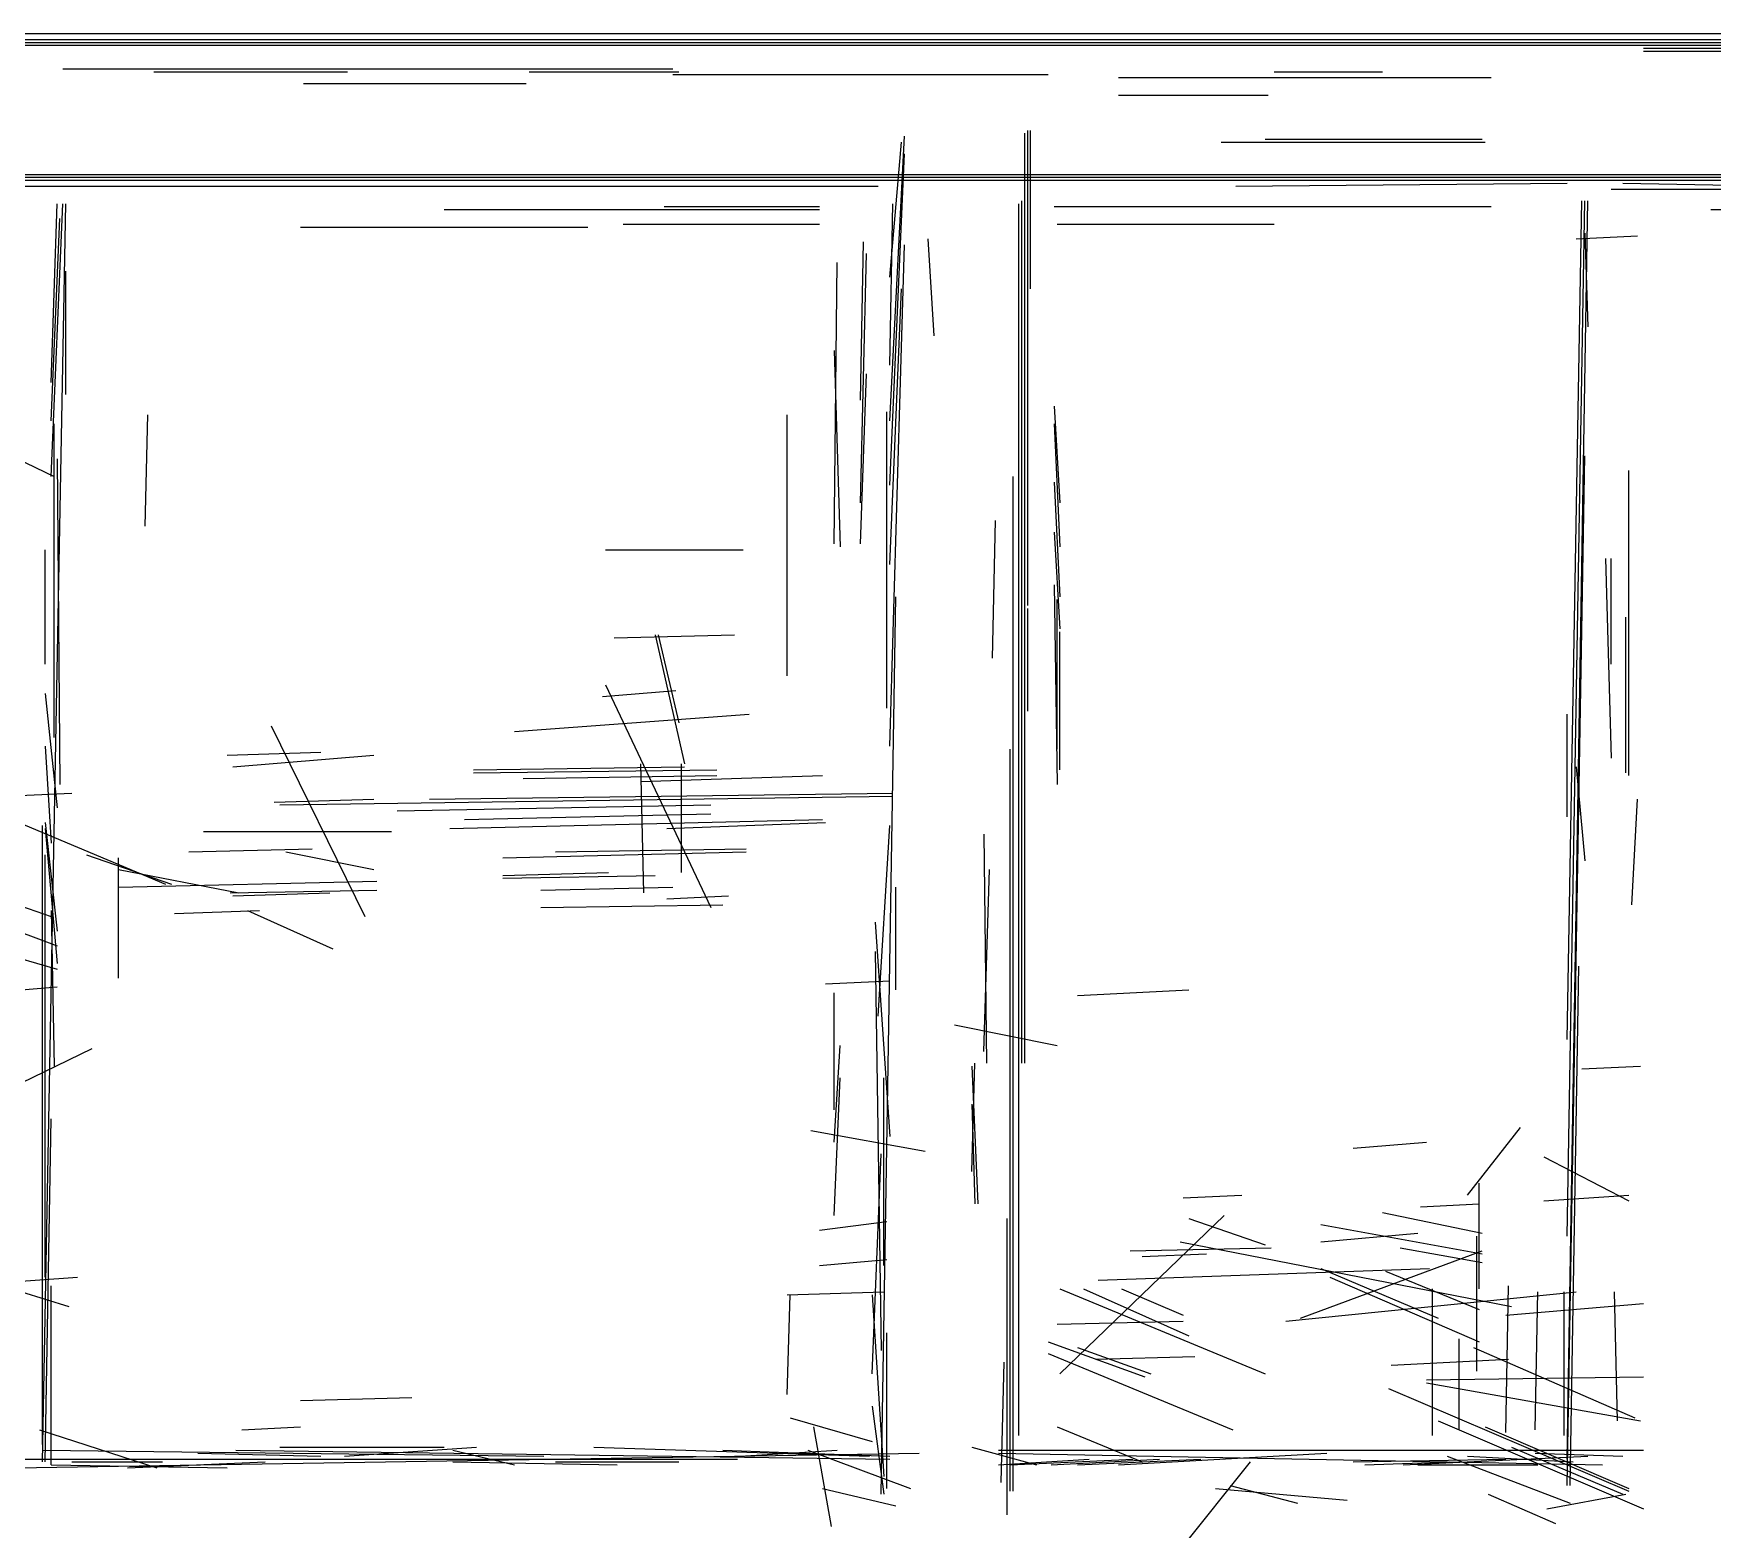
# Model space of a CAD drawing. Header units: metres. Extents: x 0.1 to 46.8, y -33.1 to 0.
# Drawn here: x 16.83 to 22.55, y -11.99 to -6.89 of the extents above; entities that cross this region are included whole.
import ezdxf

# ---------------------------------------------------------------- set-up
doc = ezdxf.new("R2010")
doc.units = ezdxf.units.M
doc.layers.add('Lines', color=7, linetype='Continuous')
doc.layers.add('Walls', color=2, linetype='Continuous')

msp = doc.modelspace()

# ---------------------------------------------------------------- linework, layer by layer
at = {"layer": 'Lines'}
for p, q in [((8.12, -6.92), (24.05, -6.92)), ((11.6, -6.91), (23.31, -6.91)), ((13.17, -6.89), (23.08, -6.89)), ((5.47, -6.93), (39.56, -6.93)), ((22.32, -6.94), (39.56, -6.94)), ((22.32, -6.95), (43, -6.95)), ((16.93, -7.01), (19.01, -7.01)), ((17.24, -7.02), (17.9, -7.02)), ((18.52, -7.02), (19.03, -7.02)), ((19.01, -7.03), (20.29, -7.03)), ((20.53, -7.04), (21.8, -7.04)), ((21.06, -7.02), (21.43, -7.02)), ((17.75, -7.06), (18.51, -7.06)), ((20.53, -7.1), (21.04, -7.1)), ((19.75, -8.21), (19.8, -7.24)), ((19.75, -7.72), (19.79, -7.26)), ((20.21, -10.4), (20.21, -7.23)), ((20.22, -8.84), (20.22, -7.22)), ((20.23, -7.76), (20.23, -7.22)), ((20.88, -7.26), (21.78, -7.26)), ((21.03, -7.25), (21.77, -7.25)), ((19.75, -8.43), (19.8, -7.3)), ((11.89, -7.38), (23.13, -7.38)), ((13.7, -7.37), (23.03, -7.37)), ((5.45, -7.41), (19.71, -7.41)), ((11.32, -7.39), (23.49, -7.39)), ((20.93, -7.41), (22.06, -7.4)), ((22.21, -7.42), (42.52, -7.42)), ((22.25, -7.4), (22.81, -7.41)), ((16.86, -11.76), (16.94, -7.47)), ((16.89, -8.4), (16.93, -7.47)), ((16.89, -8.08), (16.91, -7.47)), ((18.23, -7.49), (19.51, -7.49)), ((18.98, -7.48), (19.51, -7.48)), ((19.75, -8.02), (19.76, -7.47)), ((20.19, -11.67), (20.19, -7.47)), ((20.2, -10.4), (20.2, -7.46)), ((20.31, -7.48), (21.8, -7.48)), ((22.06, -11.75), (22.13, -7.46)), ((22.06, -10.99), (22.12, -7.46)), ((22.06, -10.32), (22.11, -7.46)), ((22.55, -7.49), (22.99, -7.49)), ((16.89, -8.21), (16.92, -7.52)), ((17.74, -7.55), (18.72, -7.55)), ((18.84, -7.54), (19.51, -7.54)), ((20.32, -7.54), (21.06, -7.54)), ((19.65, -8.14), (19.66, -7.6)), ((19.75, -9.32), (19.8, -7.61)), ((19.88, -7.59), (19.9, -7.92)), ((22.09, -7.59), (22.3, -7.58)), ((22.12, -7.57), (22.13, -7.89)), ((19.56, -8.63), (19.57, -7.67)), ((19.65, -8.49), (19.67, -7.64)), ((16.94, -8.12), (16.94, -7.7)), ((19.75, -8.7), (19.79, -7.76)), ((19.56, -7.97), (19.58, -8.64)), ((19.65, -8.63), (19.67, -8.05)), ((16.42, -8.17), (16.9, -8.4)), ((19.74, -9.19), (19.74, -8.18)), ((20.31, -8.16), (20.33, -8.49)), ((16.9, -9.29), (16.9, -8.22)), ((17.21, -8.57), (17.22, -8.19)), ((19.4, -9.08), (19.4, -8.19)), ((20.31, -8.22), (20.33, -8.64)), ((16.91, -8.34), (16.92, -9.45)), ((22.06, -11.84), (22.12, -8.33)), ((20.17, -11.86), (20.17, -8.4)), ((22.27, -9.42), (22.27, -8.38)), ((20.31, -8.42), (20.33, -8.81)), ((20.1, -9.02), (20.11, -8.55)), ((20.31, -8.59), (20.33, -8.92)), ((16.87, -9.04), (16.87, -8.65)), ((18.78, -8.65), (19.25, -8.65)), ((22.19, -8.68), (22.21, -9.36)), ((22.21, -9.04), (22.21, -8.68)), ((19.72, -11.87), (19.77, -8.81)), ((20.31, -8.77), (20.32, -9.45)), ((20.22, -9.2), (20.22, -8.85)), ((20.32, -9.33), (20.32, -8.82)), ((20.33, -9.4), (20.33, -8.93)), ((22.26, -9.41), (22.26, -8.88)), ((18.81, -8.95), (19.22, -8.94)), ((18.95, -8.94), (19.05, -9.38)), ((18.96, -8.94), (19.03, -9.24)), ((16.87, -9.14), (16.91, -9.53)), ((18.77, -9.15), (19.02, -9.13)), ((18.78, -9.11), (19.14, -9.87)), ((18.47, -9.27), (19.27, -9.21)), ((22.06, -9.56), (22.06, -9.21)), ((17.64, -9.25), (17.96, -9.9)), ((16.87, -9.32), (16.89, -9.65)), ((20.16, -11.86), (20.16, -9.33)), ((17.49, -9.35), (17.81, -9.34)), ((17.51, -9.39), (17.99, -9.35)), ((18.9, -9.38), (18.91, -9.82)), ((19.04, -9.75), (19.04, -9.38)), ((18.33, -9.4), (19.05, -9.39)), ((18.33, -9.41), (19.16, -9.4)), ((18.5, -9.43), (19.16, -9.42)), ((18.9, -9.44), (19.52, -9.42)), ((22.09, -9.39), (22.12, -9.71)), ((16.73, -9.49), (16.96, -9.48)), ((17.65, -9.51), (17.99, -9.5)), ((17.67, -9.52), (19.76, -9.49)), ((18.18, -9.5), (19.76, -9.48)), ((22.28, -9.86), (22.3, -9.5)), ((18.07, -9.54), (19.14, -9.52)), ((18.3, -9.57), (19.14, -9.55)), ((16.78, -9.58), (17.28, -9.79)), ((16.86, -11.7), (16.86, -9.59)), ((16.87, -9.58), (16.91, -9.95)), ((16.87, -9.6), (16.91, -10.06)), ((17.41, -9.61), (18.05, -9.61)), ((18.25, -9.6), (19.52, -9.57)), ((18.99, -9.6), (19.53, -9.58)), ((19.71, -10.24), (19.75, -9.59)), ((17.36, -9.68), (17.78, -9.67)), ((18.61, -9.68), (19.26, -9.67)), ((20.07, -9.62), (20.08, -10.4)), ((16.87, -11.13), (16.87, -9.69)), ((17.01, -9.69), (17.3, -9.79)), ((17.12, -10.11), (17.12, -9.7)), ((17.69, -9.68), (17.99, -9.74)), ((18.43, -9.7), (19.26, -9.68)), ((17.12, -9.74), (17.53, -9.82)), ((17.12, -9.8), (18, -9.78)), ((18.43, -9.76), (18.79, -9.75)), ((18.43, -9.77), (18.95, -9.76)), ((20.07, -10.36), (20.09, -9.74)), ((16.66, -9.82), (16.89, -9.9)), ((17.5, -9.82), (18, -9.81)), ((17.51, -9.83), (17.84, -9.82)), ((18.56, -9.81), (19.01, -9.8)), ((18.99, -9.84), (19.2, -9.83)), ((19.77, -10.15), (19.77, -9.8)), ((16.89, -9.88), (16.9, -10.41)), ((17.31, -9.89), (17.6, -9.88)), ((17.56, -9.88), (17.85, -10.01)), ((18.56, -9.87), (19.18, -9.86)), ((16.67, -9.91), (16.91, -10)), ((19.7, -9.92), (19.75, -10.65)), ((16.67, -10.01), (16.91, -10.08)), ((19.7, -10.02), (19.72, -11.38)), ((22.07, -11.84), (22.1, -10.07)), ((19.53, -10.13), (19.75, -10.12)), ((16.67, -10.16), (16.91, -10.14)), ((19.56, -10.56), (19.56, -10.16)), ((20.39, -10.17), (20.77, -10.15)), ((19.97, -10.27), (20.32, -10.34)), ((16.66, -10.53), (17.03, -10.35)), ((19.56, -10.67), (19.58, -10.34)), ((20.03, -10.77), (20.04, -10.4)), ((20.03, -10.41), (20.05, -10.88)), ((22.11, -10.42), (22.31, -10.41)), ((19.56, -10.92), (19.58, -10.45)), ((19.73, -11.09), (19.73, -10.45)), ((16.87, -11.76), (16.89, -10.59)), ((20.03, -10.54), (20.04, -10.88)), ((19.48, -10.63), (19.87, -10.7)), ((21.72, -10.85), (21.9, -10.62)), ((21.33, -10.69), (21.58, -10.67)), ((19.69, -11.46), (19.72, -10.71)), ((21.98, -10.72), (22.27, -10.87)), ((21.76, -11.17), (21.76, -10.81)), ((20.75, -10.86), (20.95, -10.85)), ((21.98, -10.87), (22.27, -10.85)), ((20.15, -11.94), (20.15, -10.93)), ((20.33, -11.46), (20.89, -10.92)), ((20.77, -10.93), (21.03, -11.02)), ((21.43, -10.91), (21.77, -10.98)), ((21.56, -10.89), (21.76, -10.88)), ((19.51, -10.97), (19.74, -10.94)), ((21.22, -10.95), (21.77, -11.05)), ((21.22, -11.01), (21.55, -10.98)), ((21.75, -10.99), (21.75, -11.45)), ((20.57, -11.04), (21.05, -11.03)), ((20.74, -11.01), (21.87, -11.23)), ((21.15, -11.27), (21.77, -11.04)), ((21.49, -11.03), (21.77, -11.08)), ((19.51, -11.09), (19.74, -11.07)), ((20.46, -11.14), (21.59, -11.1)), ((20.61, -11.06), (20.83, -11.05)), ((21.22, -11.1), (21.62, -11.27)), ((16.69, -11.15), (16.95, -11.23)), ((16.7, -11.15), (16.98, -11.13)), ((16.89, -11.77), (16.89, -11.16)), ((21.25, -11.13), (21.76, -11.35)), ((21.44, -11.11), (21.76, -11.24)), ((21.85, -11.66), (21.86, -11.16)), ((19.4, -11.19), (19.73, -11.18)), ((19.4, -11.53), (19.41, -11.19)), ((19.69, -11.19), (19.73, -11.81)), ((20.33, -11.17), (21.03, -11.46)), ((20.41, -11.17), (20.77, -11.33)), ((20.54, -11.17), (20.75, -11.26)), ((21.1, -11.28), (22.09, -11.18)), ((21.6, -11.67), (21.6, -11.17)), ((21.85, -11.26), (22.32, -11.22)), ((21.95, -11.65), (21.96, -11.18)), ((22.05, -11.67), (22.05, -11.18)), ((22.22, -11.18), (22.23, -11.62)), ((19.74, -11.85), (19.74, -11.32)), ((20.32, -11.29), (20.75, -11.28)), ((20.29, -11.35), (20.62, -11.47)), ((20.29, -11.39), (20.92, -11.65)), ((20.39, -11.37), (20.64, -11.46)), ((21.69, -11.34), (21.69, -11.65)), ((21.74, -11.37), (22.29, -11.61)), ((20.13, -11.83), (20.14, -11.42)), ((20.45, -11.41), (20.79, -11.4)), ((21.46, -11.43), (21.86, -11.41)), ((21.58, -11.48), (22.32, -11.47)), ((21.58, -11.49), (22.31, -11.62)), ((17.74, -11.55), (18.12, -11.54)), ((21.45, -11.51), (22.27, -11.86)), ((19.41, -11.61), (19.69, -11.69)), ((19.69, -11.57), (19.73, -11.87)), ((21.62, -11.62), (22.32, -11.92)), ((16.85, -11.65), (17.25, -11.78)), ((17.54, -11.65), (17.74, -11.64)), ((19.49, -11.64), (19.55, -11.98)), ((20.32, -11.64), (20.61, -11.76)), ((21.78, -11.64), (22.27, -11.85)), ((16.77, -11.78), (19.85, -11.73)), ((16.86, -11.72), (18.57, -11.74)), ((17.39, -11.73), (17.81, -11.74)), ((17.52, -11.72), (19.75, -11.75)), ((17.67, -11.71), (18.23, -11.71)), ((17.89, -11.74), (18.34, -11.71)), ((18.26, -11.72), (18.47, -11.77)), ((18.74, -11.71), (19.68, -11.74)), ((19.18, -11.72), (19.75, -11.74)), ((19.24, -11.74), (19.57, -11.72)), ((19.47, -11.72), (19.82, -11.85)), ((20.03, -11.71), (20.25, -11.77)), ((20.12, -11.72), (22.32, -11.72)), ((20.12, -11.73), (22.18, -11.77)), ((20.53, -11.77), (21.24, -11.73)), ((21.87, -11.71), (22.25, -11.87)), ((21.95, -11.73), (22.25, -11.74)), ((16.77, -11.75), (19.23, -11.75)), ((16.89, -11.77), (17.49, -11.78)), ((16.96, -11.76), (17.27, -11.76)), ((17.15, -11.78), (17.62, -11.76)), ((18.26, -11.76), (18.82, -11.77)), ((18.61, -11.76), (19.03, -11.76)), ((20.12, -11.77), (20.43, -11.75)), ((20.16, -11.77), (20.58, -11.75)), ((20.3, -11.77), (20.67, -11.75)), ((20.39, -11.77), (20.81, -11.75)), ((20.74, -12.06), (20.98, -11.76)), ((21.33, -11.76), (21.85, -11.75)), ((21.37, -11.77), (21.66, -11.76)), ((21.5, -11.77), (22.13, -11.74)), ((21.55, -11.77), (21.96, -11.77)), ((21.65, -11.74), (22.07, -11.9)), ((21.72, -11.74), (22.08, -11.76)), ((19.52, -11.85), (19.77, -11.91)), ((20.86, -11.85), (21.31, -11.89)), ((20.91, -11.84), (21.14, -11.9)), ((21.79, -11.87), (22.02, -11.97)), ((21.99, -11.92), (22.26, -11.87))]:
    msp.add_line(p, q, dxfattribs=at)
at = {"layer": 'Walls'}
for p, q in [((11.6, -6.91), (23.31, -6.91)), ((11.6, -6.91), (23.31, -6.91)), ((11.6, -6.91), (23.31, -6.91)), ((11.6, -6.91), (23.31, -6.91)), ((11.6, -6.91), (23.31, -6.91)), ((11.6, -6.91), (23.31, -6.91)), ((13.17, -6.89), (23.08, -6.89)), ((13.17, -6.89), (23.08, -6.89)), ((13.17, -6.89), (23.08, -6.89)), ((13.17, -6.89), (23.08, -6.89)), ((13.17, -6.89), (23.08, -6.89)), ((13.17, -6.89), (23.08, -6.89)), ((13.17, -6.89), (23.08, -6.89)), ((13.17, -6.89), (23.08, -6.89)), ((5.47, -6.93), (39.56, -6.93)), ((22.32, -6.94), (39.56, -6.94)), ((22.32, -6.94), (39.56, -6.94)), ((22.32, -6.94), (39.56, -6.94)), ((22.32, -6.95), (43, -6.95)), ((22.32, -6.95), (43, -6.95)), ((22.32, -6.95), (43, -6.95)), ((22.32, -6.95), (43, -6.95)), ((16.93, -7.01), (19.01, -7.01)), ((16.93, -7.01), (19.01, -7.01)), ((16.93, -7.01), (19.01, -7.01)), ((16.93, -7.01), (19.01, -7.01)), ((16.93, -7.01), (19.01, -7.01)), ((16.93, -7.01), (19.01, -7.01)), ((16.93, -7.01), (19.01, -7.01)), ((16.93, -7.01), (19.01, -7.01)), ((17.24, -7.02), (17.9, -7.02)), ((17.24, -7.02), (17.9, -7.02)), ((17.24, -7.02), (17.9, -7.02)), ((17.24, -7.02), (17.9, -7.02)), ((17.24, -7.02), (17.9, -7.02)), ((17.24, -7.02), (17.9, -7.02)), ((18.52, -7.02), (19.03, -7.02)), ((18.52, -7.02), (19.03, -7.02)), ((18.52, -7.02), (19.03, -7.02)), ((18.52, -7.02), (19.03, -7.02)), ((18.52, -7.02), (19.03, -7.02)), ((18.52, -7.02), (19.03, -7.02)), ((18.52, -7.02), (19.03, -7.02)), ((19.01, -7.03), (20.29, -7.03)), ((19.01, -7.03), (20.29, -7.03)), ((20.53, -7.04), (21.8, -7.04)), ((20.53, -7.04), (21.8, -7.04)), ((20.53, -7.04), (21.8, -7.04)), ((20.53, -7.04), (21.8, -7.04)), ((20.53, -7.04), (21.8, -7.04)), ((20.53, -7.04), (21.8, -7.04)), ((17.75, -7.06), (18.51, -7.06)), ((17.75, -7.06), (18.51, -7.06)), ((17.75, -7.06), (18.51, -7.06)), ((17.75, -7.06), (18.51, -7.06)), ((17.75, -7.06), (18.51, -7.06)), ((17.75, -7.06), (18.51, -7.06)), ((17.75, -7.06), (18.51, -7.06)), ((17.75, -7.06), (18.51, -7.06)), ((17.75, -7.06), (18.51, -7.06)), ((20.53, -7.1), (21.04, -7.1)), ((20.53, -7.1), (21.04, -7.1)), ((20.53, -7.1), (21.04, -7.1)), ((20.53, -7.1), (21.04, -7.1)), ((20.53, -7.1), (21.04, -7.1)), ((20.53, -7.1), (21.04, -7.1)), ((19.75, -8.21), (19.8, -7.24)), ((19.75, -8.21), (19.8, -7.24)), ((19.75, -8.21), (19.8, -7.24)), ((19.75, -8.21), (19.8, -7.24)), ((19.75, -8.21), (19.8, -7.24)), ((19.75, -8.21), (19.8, -7.24)), ((19.75, -8.21), (19.8, -7.24)), ((19.75, -8.21), (19.8, -7.24)), ((19.75, -8.21), (19.8, -7.24)), ((20.21, -10.4), (20.21, -7.23)), ((20.21, -10.4), (20.21, -7.23)), ((20.21, -10.4), (20.21, -7.23)), ((20.21, -10.4), (20.21, -7.23)), ((20.21, -10.4), (20.21, -7.23)), ((20.21, -10.4), (20.21, -7.23)), ((20.21, -10.4), (20.21, -7.23)), ((20.21, -10.4), (20.21, -7.23)), ((20.22, -8.84), (20.22, -7.22)), ((20.22, -8.84), (20.22, -7.22)), ((20.22, -8.84), (20.22, -7.22)), ((20.22, -8.84), (20.22, -7.22)), ((20.22, -8.84), (20.22, -7.22)), ((20.22, -8.84), (20.22, -7.22)), ((20.22, -8.84), (20.22, -7.22)), ((20.22, -8.84), (20.22, -7.22)), ((20.22, -8.84), (20.22, -7.22)), ((20.22, -8.84), (20.22, -7.22)), ((20.22, -8.84), (20.22, -7.22)), ((20.22, -8.84), (20.22, -7.22)), ((20.23, -7.76), (20.23, -7.22)), ((20.23, -7.76), (20.23, -7.22)), ((20.23, -7.76), (20.23, -7.22)), ((20.23, -7.76), (20.23, -7.22)), ((20.23, -7.76), (20.23, -7.22)), ((20.88, -7.26), (21.78, -7.26)), ((20.88, -7.26), (21.78, -7.26)), ((20.88, -7.26), (21.78, -7.26)), ((20.88, -7.26), (21.78, -7.26)), ((20.88, -7.26), (21.78, -7.26)), ((21.03, -7.25), (21.77, -7.25)), ((21.03, -7.25), (21.77, -7.25)), ((21.03, -7.25), (21.77, -7.25)), ((21.03, -7.25), (21.77, -7.25)), ((21.03, -7.25), (21.77, -7.25)), ((19.75, -8.43), (19.8, -7.3)), ((19.75, -8.43), (19.8, -7.3)), ((19.75, -8.43), (19.8, -7.3)), ((19.75, -8.43), (19.8, -7.3)), ((19.75, -8.43), (19.8, -7.3)), ((19.75, -8.43), (19.8, -7.3)), ((19.75, -8.43), (19.8, -7.3)), ((19.75, -8.43), (19.8, -7.3)), ((11.89, -7.38), (23.13, -7.38)), ((11.89, -7.38), (23.13, -7.38)), ((11.89, -7.38), (23.13, -7.38)), ((11.89, -7.38), (23.13, -7.38)), ((11.89, -7.38), (23.13, -7.38)), ((11.89, -7.38), (23.13, -7.38)), ((13.7, -7.37), (23.03, -7.37)), ((13.7, -7.37), (23.03, -7.37)), ((13.7, -7.37), (23.03, -7.37)), ((13.7, -7.37), (23.03, -7.37)), ((13.7, -7.37), (23.03, -7.37)), ((13.7, -7.37), (23.03, -7.37)), ((5.45, -7.41), (19.71, -7.41)), ((5.45, -7.41), (19.71, -7.41)), ((5.45, -7.41), (19.71, -7.41)), ((5.45, -7.41), (19.71, -7.41)), ((5.45, -7.41), (19.71, -7.41)), ((5.45, -7.41), (19.71, -7.41)), ((11.32, -7.39), (23.49, -7.39)), ((11.32, -7.39), (23.49, -7.39)), ((11.32, -7.39), (23.49, -7.39)), ((11.32, -7.39), (23.49, -7.39)), ((20.93, -7.41), (22.06, -7.4)), ((20.93, -7.41), (22.06, -7.4)), ((20.93, -7.41), (22.06, -7.4)), ((20.93, -7.41), (22.06, -7.4)), ((20.93, -7.41), (22.06, -7.4)), ((22.21, -7.42), (42.52, -7.42)), ((22.21, -7.42), (42.52, -7.42)), ((22.21, -7.42), (42.52, -7.42)), ((22.21, -7.42), (42.52, -7.42)), ((22.21, -7.42), (42.52, -7.42)), ((22.21, -7.42), (42.52, -7.42)), ((22.21, -7.42), (42.52, -7.42)), ((22.21, -7.42), (42.52, -7.42)), ((22.21, -7.42), (42.52, -7.42)), ((22.25, -7.4), (22.81, -7.41)), ((16.86, -11.76), (16.94, -7.47)), ((16.86, -11.76), (16.94, -7.47)), ((16.86, -11.76), (16.94, -7.47)), ((16.86, -11.76), (16.94, -7.47)), ((16.86, -11.76), (16.94, -7.47)), ((16.86, -11.76), (16.94, -7.47)), ((16.86, -11.76), (16.94, -7.47)), ((16.86, -11.76), (16.94, -7.47)), ((16.86, -11.76), (16.94, -7.47)), ((16.89, -8.4), (16.93, -7.47)), ((16.89, -8.08), (16.91, -7.47)), ((16.89, -8.4), (16.93, -7.47)), ((16.89, -8.4), (16.93, -7.47)), ((16.89, -8.4), (16.93, -7.47)), ((16.89, -8.4), (16.93, -7.47)), ((16.89, -8.4), (16.93, -7.47)), ((16.89, -8.08), (16.91, -7.47)), ((16.89, -8.08), (16.91, -7.47)), ((16.89, -8.08), (16.91, -7.47)), ((16.89, -8.08), (16.91, -7.47)), ((16.89, -8.08), (16.91, -7.47)), ((18.23, -7.49), (19.51, -7.49)), ((18.23, -7.49), (19.51, -7.49)), ((18.23, -7.49), (19.51, -7.49)), ((18.23, -7.49), (19.51, -7.49)), ((18.23, -7.49), (19.51, -7.49)), ((18.98, -7.48), (19.51, -7.48)), ((18.98, -7.48), (19.51, -7.48)), ((18.98, -7.48), (19.51, -7.48)), ((19.75, -8.02), (19.76, -7.47)), ((19.75, -8.02), (19.76, -7.47)), ((19.75, -8.02), (19.76, -7.47)), ((19.75, -8.02), (19.76, -7.47)), ((19.75, -8.02), (19.76, -7.47)), ((19.75, -8.02), (19.76, -7.47)), ((19.75, -8.02), (19.76, -7.47)), ((19.75, -8.02), (19.76, -7.47)), ((19.75, -8.02), (19.76, -7.47)), ((20.19, -11.67), (20.19, -7.47)), ((20.19, -11.67), (20.19, -7.47)), ((20.19, -11.67), (20.19, -7.47)), ((20.19, -11.67), (20.19, -7.47)), ((20.19, -11.67), (20.19, -7.47)), ((20.19, -11.67), (20.19, -7.47)), ((20.19, -11.67), (20.19, -7.47)), ((20.19, -11.67), (20.19, -7.47)), ((20.2, -10.4), (20.2, -7.46)), ((20.2, -10.4), (20.2, -7.46)), ((20.2, -10.4), (20.2, -7.46)), ((20.2, -10.4), (20.2, -7.46)), ((20.2, -10.4), (20.2, -7.46)), ((20.2, -10.4), (20.2, -7.46)), ((20.31, -7.48), (21.8, -7.48)), ((20.31, -7.48), (21.8, -7.48)), ((20.31, -7.48), (21.8, -7.48)), ((20.31, -7.48), (21.8, -7.48)), ((20.31, -7.48), (21.8, -7.48)), ((20.31, -7.48), (21.8, -7.48)), ((22.06, -11.75), (22.13, -7.46)), ((22.06, -10.99), (22.12, -7.46)), ((22.06, -11.75), (22.13, -7.46)), ((22.06, -11.75), (22.13, -7.46)), ((22.06, -10.32), (22.11, -7.46)), ((22.06, -11.75), (22.13, -7.46)), ((22.06, -11.75), (22.13, -7.46)), ((22.06, -11.75), (22.13, -7.46)), ((22.06, -10.99), (22.12, -7.46)), ((22.06, -10.99), (22.12, -7.46)), ((22.06, -10.32), (22.11, -7.46)), ((22.06, -10.99), (22.12, -7.46)), ((22.06, -10.99), (22.12, -7.46)), ((22.06, -10.99), (22.12, -7.46)), ((22.06, -10.32), (22.11, -7.46)), ((22.06, -10.32), (22.11, -7.46)), ((22.06, -10.32), (22.11, -7.46)), ((16.89, -8.21), (16.92, -7.52)), ((16.89, -8.21), (16.92, -7.52)), ((16.89, -8.21), (16.92, -7.52)), ((16.89, -8.21), (16.92, -7.52)), ((16.89, -8.21), (16.92, -7.52)), ((17.74, -7.55), (18.72, -7.55)), ((17.74, -7.55), (18.72, -7.55)), ((17.74, -7.55), (18.72, -7.55)), ((17.74, -7.55), (18.72, -7.55)), ((17.74, -7.55), (18.72, -7.55)), ((17.74, -7.55), (18.72, -7.55)), ((17.74, -7.55), (18.72, -7.55)), ((18.84, -7.54), (19.51, -7.54)), ((18.84, -7.54), (19.51, -7.54)), ((18.84, -7.54), (19.51, -7.54)), ((20.32, -7.54), (21.06, -7.54)), ((20.32, -7.54), (21.06, -7.54)), ((20.32, -7.54), (21.06, -7.54)), ((20.32, -7.54), (21.06, -7.54)), ((20.32, -7.54), (21.06, -7.54)), ((19.65, -8.14), (19.66, -7.6)), ((19.65, -8.14), (19.66, -7.6)), ((19.65, -8.14), (19.66, -7.6)), ((19.65, -8.14), (19.66, -7.6)), ((19.65, -8.14), (19.66, -7.6)), ((19.65, -8.14), (19.66, -7.6)), ((19.65, -8.14), (19.66, -7.6)), ((19.65, -8.14), (19.66, -7.6)), ((19.65, -8.14), (19.66, -7.6)), ((19.65, -8.14), (19.66, -7.6)), ((19.75, -9.32), (19.8, -7.61)), ((19.75, -9.32), (19.8, -7.61)), ((19.75, -9.32), (19.8, -7.61)), ((19.75, -9.32), (19.8, -7.61)), ((19.75, -9.32), (19.8, -7.61)), ((19.75, -9.32), (19.8, -7.61)), ((19.75, -9.32), (19.8, -7.61)), ((19.75, -9.32), (19.8, -7.61)), ((19.75, -9.32), (19.8, -7.61)), ((19.75, -9.32), (19.8, -7.61)), ((19.75, -9.32), (19.8, -7.61)), ((19.75, -9.32), (19.8, -7.61)), ((19.75, -9.32), (19.8, -7.61)), ((19.75, -9.32), (19.8, -7.61)), ((19.56, -8.63), (19.57, -7.67)), ((19.56, -8.63), (19.57, -7.67)), ((19.56, -8.63), (19.57, -7.67)), ((19.56, -8.63), (19.57, -7.67)), ((19.56, -8.63), (19.57, -7.67)), ((19.56, -8.63), (19.57, -7.67)), ((19.56, -8.63), (19.57, -7.67)), ((19.56, -8.63), (19.57, -7.67)), ((19.56, -8.63), (19.57, -7.67)), ((19.56, -8.63), (19.57, -7.67)), ((19.56, -8.63), (19.57, -7.67)), ((19.65, -8.49), (19.67, -7.64)), ((19.65, -8.49), (19.67, -7.64)), ((19.65, -8.49), (19.67, -7.64)), ((19.65, -8.49), (19.67, -7.64)), ((19.65, -8.49), (19.67, -7.64)), ((19.65, -8.49), (19.67, -7.64)), ((19.65, -8.49), (19.67, -7.64)), ((19.65, -8.49), (19.67, -7.64)), ((19.65, -8.49), (19.67, -7.64)), ((19.65, -8.49), (19.67, -7.64)), ((19.65, -8.49), (19.67, -7.64)), ((19.75, -8.7), (19.79, -7.76)), ((19.75, -8.7), (19.79, -7.76)), ((19.75, -8.7), (19.79, -7.76)), ((19.75, -8.7), (19.79, -7.76)), ((19.75, -8.7), (19.79, -7.76)), ((19.75, -8.7), (19.79, -7.76)), ((19.75, -8.7), (19.79, -7.76)), ((19.75, -8.7), (19.79, -7.76)), ((19.75, -8.7), (19.79, -7.76)), ((19.75, -8.7), (19.79, -7.76)), ((19.75, -8.7), (19.79, -7.76)), ((19.75, -8.7), (19.79, -7.76)), ((19.75, -8.7), (19.79, -7.76)), ((19.56, -7.97), (19.58, -8.64)), ((19.56, -7.97), (19.58, -8.64)), ((19.56, -7.97), (19.58, -8.64)), ((19.56, -7.97), (19.58, -8.64)), ((19.56, -7.97), (19.58, -8.64)), ((19.56, -7.97), (19.58, -8.64)), ((19.56, -7.97), (19.58, -8.64)), ((19.56, -7.97), (19.58, -8.64)), ((19.56, -7.97), (19.58, -8.64)), ((19.56, -7.97), (19.58, -8.64)), ((19.56, -7.97), (19.58, -8.64)), ((19.65, -8.63), (19.67, -8.05)), ((19.65, -8.63), (19.67, -8.05)), ((19.65, -8.63), (19.67, -8.05)), ((19.65, -8.63), (19.67, -8.05)), ((19.65, -8.63), (19.67, -8.05)), ((19.65, -8.63), (19.67, -8.05)), ((19.65, -8.63), (19.67, -8.05)), ((19.65, -8.63), (19.67, -8.05)), ((19.65, -8.63), (19.67, -8.05)), ((19.65, -8.63), (19.67, -8.05)), ((19.65, -8.63), (19.67, -8.05)), ((19.65, -8.63), (19.67, -8.05)), ((19.65, -8.63), (19.67, -8.05)), ((19.74, -9.19), (19.74, -8.18)), ((19.74, -9.19), (19.74, -8.18)), ((19.74, -9.19), (19.74, -8.18)), ((19.74, -9.19), (19.74, -8.18)), ((19.74, -9.19), (19.74, -8.18)), ((19.74, -9.19), (19.74, -8.18)), ((19.74, -9.19), (19.74, -8.18)), ((19.74, -9.19), (19.74, -8.18)), ((19.74, -9.19), (19.74, -8.18)), ((19.74, -9.19), (19.74, -8.18)), ((19.74, -9.19), (19.74, -8.18)), ((16.9, -9.29), (16.9, -8.22)), ((16.9, -9.29), (16.9, -8.22)), ((16.9, -9.29), (16.9, -8.22)), ((16.9, -9.29), (16.9, -8.22)), ((16.9, -9.29), (16.9, -8.22)), ((16.9, -9.29), (16.9, -8.22)), ((19.4, -9.08), (19.4, -8.19)), ((19.4, -9.08), (19.4, -8.19)), ((19.4, -9.08), (19.4, -8.19)), ((19.4, -9.08), (19.4, -8.19)), ((19.4, -9.08), (19.4, -8.19)), ((19.4, -9.08), (19.4, -8.19)), ((19.4, -9.08), (19.4, -8.19)), ((16.91, -8.34), (16.92, -9.45)), ((16.91, -8.34), (16.92, -9.45)), ((16.91, -8.34), (16.92, -9.45)), ((16.91, -8.34), (16.92, -9.45)), ((16.91, -8.34), (16.92, -9.45)), ((16.91, -8.34), (16.92, -9.45)), ((22.06, -11.84), (22.12, -8.33)), ((22.06, -11.84), (22.12, -8.33)), ((20.17, -11.86), (20.17, -8.4)), ((20.17, -11.86), (20.17, -8.4)), ((20.17, -11.86), (20.17, -8.4)), ((20.17, -11.86), (20.17, -8.4)), ((20.17, -11.86), (20.17, -8.4)), ((20.17, -11.86), (20.17, -8.4)), ((20.17, -11.86), (20.17, -8.4)), ((20.17, -11.86), (20.17, -8.4)), ((22.27, -9.42), (22.27, -8.38)), ((22.27, -9.42), (22.27, -8.38)), ((22.27, -9.42), (22.27, -8.38)), ((22.27, -9.42), (22.27, -8.38)), ((22.27, -9.42), (22.27, -8.38)), ((22.19, -8.68), (22.21, -9.36)), ((22.19, -8.68), (22.21, -9.36)), ((22.19, -8.68), (22.21, -9.36)), ((22.19, -8.68), (22.21, -9.36)), ((19.72, -11.87), (19.77, -8.81)), ((19.72, -11.87), (19.77, -8.81)), ((19.72, -11.87), (19.77, -8.81)), ((19.72, -11.87), (19.77, -8.81)), ((19.72, -11.87), (19.77, -8.81)), ((19.72, -11.87), (19.77, -8.81)), ((19.72, -11.87), (19.77, -8.81)), ((19.72, -11.87), (19.77, -8.81)), ((20.31, -8.77), (20.32, -9.45)), ((20.31, -8.77), (20.32, -9.45)), ((20.31, -8.77), (20.32, -9.45)), ((20.31, -8.77), (20.32, -9.45)), ((20.32, -9.33), (20.32, -8.82)), ((20.32, -9.33), (20.32, -8.82)), ((20.32, -9.33), (20.32, -8.82)), ((20.32, -9.33), (20.32, -8.82)), ((22.26, -9.41), (22.26, -8.88)), ((22.26, -9.41), (22.26, -8.88)), ((22.26, -9.41), (22.26, -8.88)), ((22.26, -9.41), (22.26, -8.88)), ((22.26, -9.41), (22.26, -8.88)), ((18.47, -9.27), (19.27, -9.21)), ((18.47, -9.27), (19.27, -9.21)), ((18.47, -9.27), (19.27, -9.21)), ((18.47, -9.27), (19.27, -9.21)), ((18.47, -9.27), (19.27, -9.21)), ((18.47, -9.27), (19.27, -9.21)), ((18.47, -9.27), (19.27, -9.21)), ((18.47, -9.27), (19.27, -9.21)), ((18.47, -9.27), (19.27, -9.21)), ((18.47, -9.27), (19.27, -9.21)), ((18.47, -9.27), (19.27, -9.21)), ((18.47, -9.27), (19.27, -9.21)), ((18.47, -9.27), (19.27, -9.21)), ((18.47, -9.27), (19.27, -9.21)), ((20.16, -11.86), (20.16, -9.33)), ((20.16, -11.86), (20.16, -9.33)), ((20.16, -11.86), (20.16, -9.33)), ((20.16, -11.86), (20.16, -9.33)), ((20.16, -11.86), (20.16, -9.33)), ((20.16, -11.86), (20.16, -9.33)), ((20.16, -11.86), (20.16, -9.33)), ((20.16, -11.86), (20.16, -9.33)), ((18.33, -9.4), (19.05, -9.39)), ((18.33, -9.4), (19.05, -9.39)), ((18.33, -9.4), (19.05, -9.39)), ((18.33, -9.4), (19.05, -9.39)), ((18.33, -9.4), (19.05, -9.39)), ((18.33, -9.4), (19.05, -9.39)), ((18.33, -9.4), (19.05, -9.39)), ((18.33, -9.4), (19.05, -9.39)), ((18.33, -9.4), (19.05, -9.39)), ((18.33, -9.4), (19.05, -9.39)), ((18.33, -9.4), (19.05, -9.39)), ((18.33, -9.41), (19.16, -9.4)), ((18.33, -9.41), (19.16, -9.4)), ((18.33, -9.41), (19.16, -9.4)), ((18.33, -9.41), (19.16, -9.4)), ((18.33, -9.41), (19.16, -9.4)), ((18.33, -9.41), (19.16, -9.4)), ((18.33, -9.41), (19.16, -9.4)), ((18.33, -9.41), (19.16, -9.4)), ((18.33, -9.41), (19.16, -9.4)), ((18.33, -9.41), (19.16, -9.4)), ((18.33, -9.41), (19.16, -9.4)), ((18.5, -9.43), (19.16, -9.42)), ((18.5, -9.43), (19.16, -9.42)), ((18.5, -9.43), (19.16, -9.42)), ((18.5, -9.43), (19.16, -9.42)), ((18.5, -9.43), (19.16, -9.42)), ((18.5, -9.43), (19.16, -9.42)), ((18.5, -9.43), (19.16, -9.42)), ((18.5, -9.43), (19.16, -9.42)), ((18.5, -9.43), (19.16, -9.42)), ((18.5, -9.43), (19.16, -9.42)), ((18.5, -9.43), (19.16, -9.42)), ((18.9, -9.44), (19.52, -9.42)), ((18.9, -9.44), (19.52, -9.42)), ((18.9, -9.44), (19.52, -9.42)), ((18.9, -9.44), (19.52, -9.42)), ((18.9, -9.44), (19.52, -9.42)), ((18.9, -9.44), (19.52, -9.42)), ((18.9, -9.44), (19.52, -9.42)), ((18.9, -9.44), (19.52, -9.42)), ((18.9, -9.44), (19.52, -9.42)), ((18.9, -9.44), (19.52, -9.42)), ((18.9, -9.44), (19.52, -9.42)), ((18.9, -9.44), (19.52, -9.42)), ((18.9, -9.44), (19.52, -9.42)), ((18.9, -9.44), (19.52, -9.42)), ((17.67, -9.52), (19.76, -9.49)), ((17.67, -9.52), (19.76, -9.49)), ((17.67, -9.52), (19.76, -9.49)), ((17.67, -9.52), (19.76, -9.49)), ((17.67, -9.52), (19.76, -9.49)), ((17.67, -9.52), (19.76, -9.49)), ((17.67, -9.52), (19.76, -9.49)), ((17.67, -9.52), (19.76, -9.49)), ((17.67, -9.52), (19.76, -9.49)), ((18.18, -9.5), (19.76, -9.48)), ((18.18, -9.5), (19.76, -9.48)), ((18.18, -9.5), (19.76, -9.48)), ((18.18, -9.5), (19.76, -9.48)), ((18.18, -9.5), (19.76, -9.48)), ((18.18, -9.5), (19.76, -9.48)), ((18.18, -9.5), (19.76, -9.48)), ((18.18, -9.5), (19.76, -9.48)), ((18.18, -9.5), (19.76, -9.48)), ((18.18, -9.5), (19.76, -9.48)), ((18.18, -9.5), (19.76, -9.48)), ((18.18, -9.5), (19.76, -9.48)), ((18.18, -9.5), (19.76, -9.48)), ((18.07, -9.54), (19.14, -9.52)), ((18.07, -9.54), (19.14, -9.52)), ((18.07, -9.54), (19.14, -9.52)), ((18.07, -9.54), (19.14, -9.52)), ((18.07, -9.54), (19.14, -9.52)), ((18.07, -9.54), (19.14, -9.52)), ((18.07, -9.54), (19.14, -9.52)), ((18.07, -9.54), (19.14, -9.52)), ((18.07, -9.54), (19.14, -9.52)), ((18.07, -9.54), (19.14, -9.52)), ((18.07, -9.54), (19.14, -9.52)), ((18.07, -9.54), (19.14, -9.52)), ((18.3, -9.57), (19.14, -9.55)), ((18.3, -9.57), (19.14, -9.55)), ((18.3, -9.57), (19.14, -9.55)), ((18.3, -9.57), (19.14, -9.55)), ((18.3, -9.57), (19.14, -9.55)), ((18.3, -9.57), (19.14, -9.55)), ((18.3, -9.57), (19.14, -9.55)), ((18.3, -9.57), (19.14, -9.55)), ((18.3, -9.57), (19.14, -9.55)), ((18.3, -9.57), (19.14, -9.55)), ((18.3, -9.57), (19.14, -9.55)), ((18.3, -9.57), (19.14, -9.55)), ((16.86, -11.7), (16.86, -9.59)), ((16.86, -11.7), (16.86, -9.59)), ((16.86, -11.7), (16.86, -9.59)), ((16.86, -11.7), (16.86, -9.59)), ((16.86, -11.7), (16.86, -9.59)), ((16.86, -11.7), (16.86, -9.59)), ((16.86, -11.7), (16.86, -9.59)), ((16.86, -11.7), (16.86, -9.59)), ((16.86, -11.7), (16.86, -9.59)), ((16.86, -11.7), (16.86, -9.59)), ((16.86, -11.7), (16.86, -9.59)), ((16.86, -11.7), (16.86, -9.59)), ((17.41, -9.61), (18.05, -9.61)), ((17.41, -9.61), (18.05, -9.61)), ((18.25, -9.6), (19.52, -9.57)), ((18.25, -9.6), (19.52, -9.57)), ((18.25, -9.6), (19.52, -9.57)), ((18.25, -9.6), (19.52, -9.57)), ((18.25, -9.6), (19.52, -9.57)), ((18.25, -9.6), (19.52, -9.57)), ((18.25, -9.6), (19.52, -9.57)), ((18.25, -9.6), (19.52, -9.57)), ((18.25, -9.6), (19.52, -9.57)), ((18.25, -9.6), (19.52, -9.57)), ((18.25, -9.6), (19.52, -9.57)), ((18.99, -9.6), (19.53, -9.58)), ((18.99, -9.6), (19.53, -9.58)), ((18.99, -9.6), (19.53, -9.58)), ((18.99, -9.6), (19.53, -9.58)), ((18.99, -9.6), (19.53, -9.58)), ((18.99, -9.6), (19.53, -9.58)), ((18.99, -9.6), (19.53, -9.58)), ((18.99, -9.6), (19.53, -9.58)), ((18.99, -9.6), (19.53, -9.58)), ((18.99, -9.6), (19.53, -9.58)), ((18.99, -9.6), (19.53, -9.58)), ((18.99, -9.6), (19.53, -9.58)), ((18.99, -9.6), (19.53, -9.58)), ((18.99, -9.6), (19.53, -9.58)), ((19.71, -10.24), (19.75, -9.59)), ((19.71, -10.24), (19.75, -9.59)), ((19.71, -10.24), (19.75, -9.59)), ((19.71, -10.24), (19.75, -9.59)), ((19.71, -10.24), (19.75, -9.59)), ((19.71, -10.24), (19.75, -9.59)), ((19.71, -10.24), (19.75, -9.59)), ((18.61, -9.68), (19.26, -9.67)), ((18.61, -9.68), (19.26, -9.67)), ((18.61, -9.68), (19.26, -9.67)), ((18.61, -9.68), (19.26, -9.67)), ((18.61, -9.68), (19.26, -9.67)), ((18.61, -9.68), (19.26, -9.67)), ((18.61, -9.68), (19.26, -9.67)), ((18.61, -9.68), (19.26, -9.67)), ((18.61, -9.68), (19.26, -9.67)), ((18.61, -9.68), (19.26, -9.67)), ((18.61, -9.68), (19.26, -9.67)), ((18.61, -9.68), (19.26, -9.67)), ((20.07, -9.62), (20.08, -10.4)), ((20.07, -9.62), (20.08, -10.4)), ((20.07, -9.62), (20.08, -10.4)), ((20.07, -9.62), (20.08, -10.4)), ((20.07, -9.62), (20.08, -10.4)), ((20.07, -9.62), (20.08, -10.4)), ((20.07, -9.62), (20.08, -10.4)), ((16.87, -11.13), (16.87, -9.69)), ((16.87, -11.13), (16.87, -9.69)), ((16.87, -11.13), (16.87, -9.69)), ((16.87, -11.13), (16.87, -9.69)), ((16.87, -11.13), (16.87, -9.69)), ((16.87, -11.13), (16.87, -9.69)), ((16.87, -11.13), (16.87, -9.69)), ((16.87, -11.13), (16.87, -9.69)), ((16.87, -11.13), (16.87, -9.69)), ((16.87, -11.13), (16.87, -9.69)), ((16.87, -11.13), (16.87, -9.69)), ((16.87, -11.13), (16.87, -9.69)), ((18.43, -9.7), (19.26, -9.68)), ((18.43, -9.7), (19.26, -9.68)), ((18.43, -9.7), (19.26, -9.68)), ((18.43, -9.7), (19.26, -9.68)), ((18.43, -9.7), (19.26, -9.68)), ((18.43, -9.7), (19.26, -9.68)), ((18.43, -9.7), (19.26, -9.68)), ((18.43, -9.7), (19.26, -9.68)), ((18.43, -9.7), (19.26, -9.68)), ((18.43, -9.7), (19.26, -9.68)), ((18.43, -9.7), (19.26, -9.68)), ((18.43, -9.7), (19.26, -9.68)), ((17.12, -9.8), (18, -9.78)), ((17.12, -9.8), (18, -9.78)), ((18.43, -9.77), (18.95, -9.76)), ((18.43, -9.77), (18.95, -9.76)), ((18.43, -9.77), (18.95, -9.76)), ((18.43, -9.77), (18.95, -9.76)), ((18.43, -9.77), (18.95, -9.76)), ((18.43, -9.77), (18.95, -9.76)), ((18.43, -9.77), (18.95, -9.76)), ((18.43, -9.77), (18.95, -9.76)), ((18.43, -9.77), (18.95, -9.76)), ((18.43, -9.77), (18.95, -9.76)), ((18.43, -9.77), (18.95, -9.76)), ((18.43, -9.77), (18.95, -9.76)), ((18.43, -9.77), (18.95, -9.76)), ((18.43, -9.77), (18.95, -9.76)), ((20.07, -10.36), (20.09, -9.74)), ((20.07, -10.36), (20.09, -9.74)), ((20.07, -10.36), (20.09, -9.74)), ((20.07, -10.36), (20.09, -9.74)), ((20.07, -10.36), (20.09, -9.74)), ((20.07, -10.36), (20.09, -9.74)), ((17.5, -9.82), (18, -9.81)), ((17.5, -9.82), (18, -9.81)), ((16.89, -9.88), (16.9, -10.41)), ((16.89, -9.88), (16.9, -10.41)), ((16.89, -9.88), (16.9, -10.41)), ((16.89, -9.88), (16.9, -10.41)), ((16.89, -9.88), (16.9, -10.41)), ((16.89, -9.88), (16.9, -10.41)), ((16.89, -9.88), (16.9, -10.41)), ((16.89, -9.88), (16.9, -10.41)), ((16.89, -9.88), (16.9, -10.41)), ((16.89, -9.88), (16.9, -10.41)), ((18.56, -9.87), (19.18, -9.86)), ((18.56, -9.87), (19.18, -9.86)), ((18.56, -9.87), (19.18, -9.86)), ((18.56, -9.87), (19.18, -9.86)), ((18.56, -9.87), (19.18, -9.86)), ((18.56, -9.87), (19.18, -9.86)), ((18.56, -9.87), (19.18, -9.86)), ((18.56, -9.87), (19.18, -9.86)), ((18.56, -9.87), (19.18, -9.86)), ((18.56, -9.87), (19.18, -9.86)), ((18.56, -9.87), (19.18, -9.86)), ((18.56, -9.87), (19.18, -9.86)), ((18.56, -9.87), (19.18, -9.86)), ((18.56, -9.87), (19.18, -9.86)), ((19.7, -9.92), (19.75, -10.65)), ((19.7, -9.92), (19.75, -10.65)), ((19.7, -9.92), (19.75, -10.65)), ((19.7, -9.92), (19.75, -10.65)), ((19.7, -9.92), (19.75, -10.65)), ((19.7, -9.92), (19.75, -10.65)), ((19.7, -9.92), (19.75, -10.65)), ((19.7, -10.02), (19.72, -11.38)), ((19.7, -10.02), (19.72, -11.38)), ((19.7, -10.02), (19.72, -11.38)), ((19.7, -10.02), (19.72, -11.38)), ((19.7, -10.02), (19.72, -11.38)), ((19.7, -10.02), (19.72, -11.38)), ((19.7, -10.02), (19.72, -11.38)), ((19.7, -10.02), (19.72, -11.38)), ((22.07, -11.84), (22.1, -10.07)), ((22.07, -11.84), (22.1, -10.07)), ((19.73, -11.09), (19.73, -10.45)), ((19.73, -11.09), (19.73, -10.45)), ((19.73, -11.09), (19.73, -10.45)), ((19.73, -11.09), (19.73, -10.45)), ((19.73, -11.09), (19.73, -10.45)), ((19.73, -11.09), (19.73, -10.45)), ((19.73, -11.09), (19.73, -10.45)), ((16.87, -11.76), (16.89, -10.59)), ((16.87, -11.76), (16.89, -10.59)), ((16.87, -11.76), (16.89, -10.59)), ((16.87, -11.76), (16.89, -10.59)), ((16.87, -11.76), (16.89, -10.59)), ((16.87, -11.76), (16.89, -10.59)), ((16.87, -11.76), (16.89, -10.59)), ((16.87, -11.76), (16.89, -10.59)), ((16.87, -11.76), (16.89, -10.59)), ((19.69, -11.46), (19.72, -10.71)), ((19.69, -11.46), (19.72, -10.71)), ((19.69, -11.46), (19.72, -10.71)), ((19.69, -11.46), (19.72, -10.71)), ((19.69, -11.46), (19.72, -10.71)), ((19.69, -11.46), (19.72, -10.71)), ((19.69, -11.46), (19.72, -10.71)), ((20.15, -11.94), (20.15, -10.93)), ((20.15, -11.94), (20.15, -10.93)), ((20.15, -11.94), (20.15, -10.93)), ((20.15, -11.94), (20.15, -10.93)), ((21.22, -10.95), (21.77, -11.05)), ((21.22, -10.95), (21.77, -11.05)), ((20.74, -11.01), (21.87, -11.23)), ((20.74, -11.01), (21.87, -11.23)), ((20.74, -11.01), (21.87, -11.23)), ((20.46, -11.14), (21.59, -11.1)), ((20.46, -11.14), (21.59, -11.1)), ((20.46, -11.14), (21.59, -11.1)), ((20.46, -11.14), (21.59, -11.1)), ((16.89, -11.77), (16.89, -11.16)), ((16.89, -11.77), (16.89, -11.16)), ((16.89, -11.77), (16.89, -11.16)), ((16.89, -11.77), (16.89, -11.16)), ((21.25, -11.13), (21.76, -11.35)), ((21.25, -11.13), (21.76, -11.35)), ((21.25, -11.13), (21.76, -11.35)), ((21.25, -11.13), (21.76, -11.35)), ((21.85, -11.66), (21.86, -11.16)), ((21.85, -11.66), (21.86, -11.16)), ((19.69, -11.19), (19.73, -11.81)), ((19.69, -11.19), (19.73, -11.81)), ((19.69, -11.19), (19.73, -11.81)), ((20.33, -11.17), (21.03, -11.46)), ((21.1, -11.28), (22.09, -11.18)), ((21.1, -11.28), (22.09, -11.18)), ((21.1, -11.28), (22.09, -11.18)), ((21.1, -11.28), (22.09, -11.18)), ((21.1, -11.28), (22.09, -11.18)), ((21.1, -11.28), (22.09, -11.18)), ((21.6, -11.67), (21.6, -11.17)), ((21.6, -11.67), (21.6, -11.17)), ((19.74, -11.85), (19.74, -11.32)), ((19.74, -11.85), (19.74, -11.32)), ((20.29, -11.39), (20.92, -11.65)), ((21.74, -11.37), (22.29, -11.61)), ((21.74, -11.37), (22.29, -11.61)), ((21.74, -11.37), (22.29, -11.61)), ((21.74, -11.37), (22.29, -11.61)), ((21.58, -11.48), (22.32, -11.47)), ((21.58, -11.48), (22.32, -11.47)), ((21.58, -11.48), (22.32, -11.47)), ((21.58, -11.48), (22.32, -11.47)), ((21.58, -11.49), (22.31, -11.62)), ((21.58, -11.49), (22.31, -11.62)), ((21.45, -11.51), (22.27, -11.86)), ((21.45, -11.51), (22.27, -11.86)), ((21.45, -11.51), (22.27, -11.86)), ((21.62, -11.62), (22.32, -11.92)), ((21.62, -11.62), (22.32, -11.92)), ((21.78, -11.64), (22.27, -11.85)), ((21.78, -11.64), (22.27, -11.85)), ((21.78, -11.64), (22.27, -11.85)), ((16.77, -11.78), (19.85, -11.73)), ((16.77, -11.78), (19.85, -11.73)), ((16.77, -11.78), (19.85, -11.73)), ((16.77, -11.78), (19.85, -11.73)), ((16.77, -11.78), (19.85, -11.73)), ((16.86, -11.72), (18.57, -11.74)), ((16.86, -11.72), (18.57, -11.74)), ((16.86, -11.72), (18.57, -11.74)), ((16.86, -11.72), (18.57, -11.74)), ((17.52, -11.72), (19.75, -11.75)), ((17.52, -11.72), (19.75, -11.75)), ((17.52, -11.72), (19.75, -11.75)), ((17.52, -11.72), (19.75, -11.75)), ((17.67, -11.71), (18.23, -11.71)), ((17.67, -11.71), (18.23, -11.71)), ((17.67, -11.71), (18.23, -11.71)), ((17.67, -11.71), (18.23, -11.71)), ((17.67, -11.71), (18.23, -11.71)), ((18.74, -11.71), (19.68, -11.74)), ((18.74, -11.71), (19.68, -11.74)), ((18.74, -11.71), (19.68, -11.74)), ((19.18, -11.72), (19.75, -11.74)), ((20.12, -11.72), (22.32, -11.72)), ((20.12, -11.72), (22.32, -11.72)), ((20.12, -11.72), (22.32, -11.72)), ((20.12, -11.72), (22.32, -11.72)), ((20.12, -11.72), (22.32, -11.72)), ((20.12, -11.72), (22.32, -11.72)), ((20.12, -11.72), (22.32, -11.72)), ((20.12, -11.73), (22.18, -11.77)), ((20.12, -11.73), (22.18, -11.77)), ((20.12, -11.73), (22.18, -11.77)), ((20.12, -11.73), (22.18, -11.77)), ((20.12, -11.73), (22.18, -11.77)), ((20.12, -11.73), (22.18, -11.77)), ((20.12, -11.73), (22.18, -11.77)), ((20.53, -11.77), (21.24, -11.73)), ((20.53, -11.77), (21.24, -11.73)), ((20.53, -11.77), (21.24, -11.73)), ((20.53, -11.77), (21.24, -11.73)), ((20.53, -11.77), (21.24, -11.73)), ((16.77, -11.75), (19.23, -11.75)), ((16.77, -11.75), (19.23, -11.75)), ((16.77, -11.75), (19.23, -11.75)), ((16.77, -11.75), (19.23, -11.75)), ((16.89, -11.77), (17.49, -11.78)), ((16.89, -11.77), (17.49, -11.78)), ((18.26, -11.76), (18.82, -11.77)), ((18.26, -11.76), (18.82, -11.77)), ((18.26, -11.76), (18.82, -11.77)), ((18.26, -11.76), (18.82, -11.77)), ((21.33, -11.76), (21.85, -11.75)), ((21.33, -11.76), (21.85, -11.75)), ((21.33, -11.76), (21.85, -11.75)), ((21.33, -11.76), (21.85, -11.75)), ((21.33, -11.76), (21.85, -11.75)), ((21.33, -11.76), (21.85, -11.75)), ((21.5, -11.77), (22.13, -11.74)), ((21.5, -11.77), (22.13, -11.74)), ((21.5, -11.77), (22.13, -11.74)), ((21.5, -11.77), (22.13, -11.74)), ((21.5, -11.77), (22.13, -11.74))]:
    msp.add_line(p, q, dxfattribs=at)

doc.saveas('drawing.dxf')
